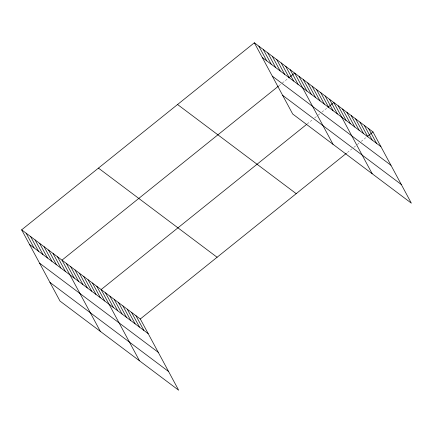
<?xml version="1.0" encoding="UTF-8"?>
<svg xmlns="http://www.w3.org/2000/svg" width="433" height="433" viewBox="0 0 433 433"><rect width="100%" height="100%" fill="white"/><g stroke="black" fill="none" stroke-linecap="round" stroke-linejoin="round"><path stroke-width="0.32" stroke-dasharray="2.17 1.62" d="M278.939 85.761L281.396 83.786M282.381 82.995L287.799 78.638M307.262 123.887L312.68 119.535M314.645 117.949L317.6 115.579M318.093 115.183L321.048 112.807M322.033 112.017L327.445 107.665M347.401 152.513L352.819 148.162M353.804 147.366L356.754 144.995M357.247 144.6L359.217 143.014M361.187 141.434L366.599 137.082"/><path stroke-width="0.65" d="M21.65 229.836L140.303 318.986L178.65 390.209L59.998 301.065L21.65 229.836L254.35 42.791L373.002 131.935L411.35 203.164L292.697 114.014L254.35 42.791M278.446 86.156L61.989 260.146L100.342 331.369M288.784 77.848L294.689 73.101L333.037 144.324M306.77 124.282L101.149 289.569L139.496 360.792M327.938 107.265L333.843 102.518L372.196 173.741M140.303 318.986L346.416 153.304M367.092 136.687L373.002 131.935M262.252 57.47L380.905 146.619M272.297 76.132L390.95 165.276M282.652 95.357L401.304 184.501M177.557 104.515L296.21 193.665M98.443 168.112L217.095 257.256M29.552 244.515L148.205 333.664M39.603 263.177L158.256 352.321M49.952 282.403L168.605 371.546M368.651 128.671L376.553 143.35M364.299 125.402L372.201 140.081M359.947 122.133L367.85 136.812M355.596 118.864L363.504 133.543M351.244 115.595L359.152 130.273M346.898 112.326L354.8 127.004M342.546 109.056L350.449 123.735M338.195 105.787L346.097 120.466M329.491 99.249L337.399 113.928M325.145 95.98L333.047 110.664M320.793 92.711L328.696 107.395M316.442 89.447L324.344 104.126M312.09 86.178L319.998 100.857M307.739 82.909L315.646 97.587M303.392 79.64L311.295 94.318M299.041 76.37L306.943 91.049M290.207 69.735L298.11 84.413M285.726 66.368L293.628 81.047M281.244 62.996L289.147 77.675M276.757 59.63L284.665 74.308M272.276 56.263L280.178 70.942M267.794 52.896L275.697 67.575M263.313 49.53L271.215 64.208M258.831 46.158L266.733 60.837M135.951 315.717L143.859 330.395M131.6 312.447L139.507 327.126M127.253 309.178L135.156 323.857M122.902 305.909L130.804 320.588M118.55 302.64L126.452 317.319M114.198 299.371L122.101 314.049M109.847 296.102L117.754 310.78M105.5 292.832L113.403 307.517M96.797 286.3L104.699 300.978M92.446 283.03L100.348 297.709M88.094 279.761L96.002 294.44M83.748 276.492L91.65 291.171M79.396 273.223L87.298 287.902M75.044 269.954L82.947 284.633M70.693 266.685L78.595 281.363M66.341 263.416L74.249 278.094M57.508 256.78L65.415 271.459M53.026 253.413L60.929 268.092M48.545 250.047L56.447 264.725M44.063 246.675L51.965 261.359M39.582 243.308L47.484 257.987M35.095 239.942L43.002 254.62M30.613 236.575L38.521 251.254M26.132 233.208L34.034 247.887"/></g></svg>
